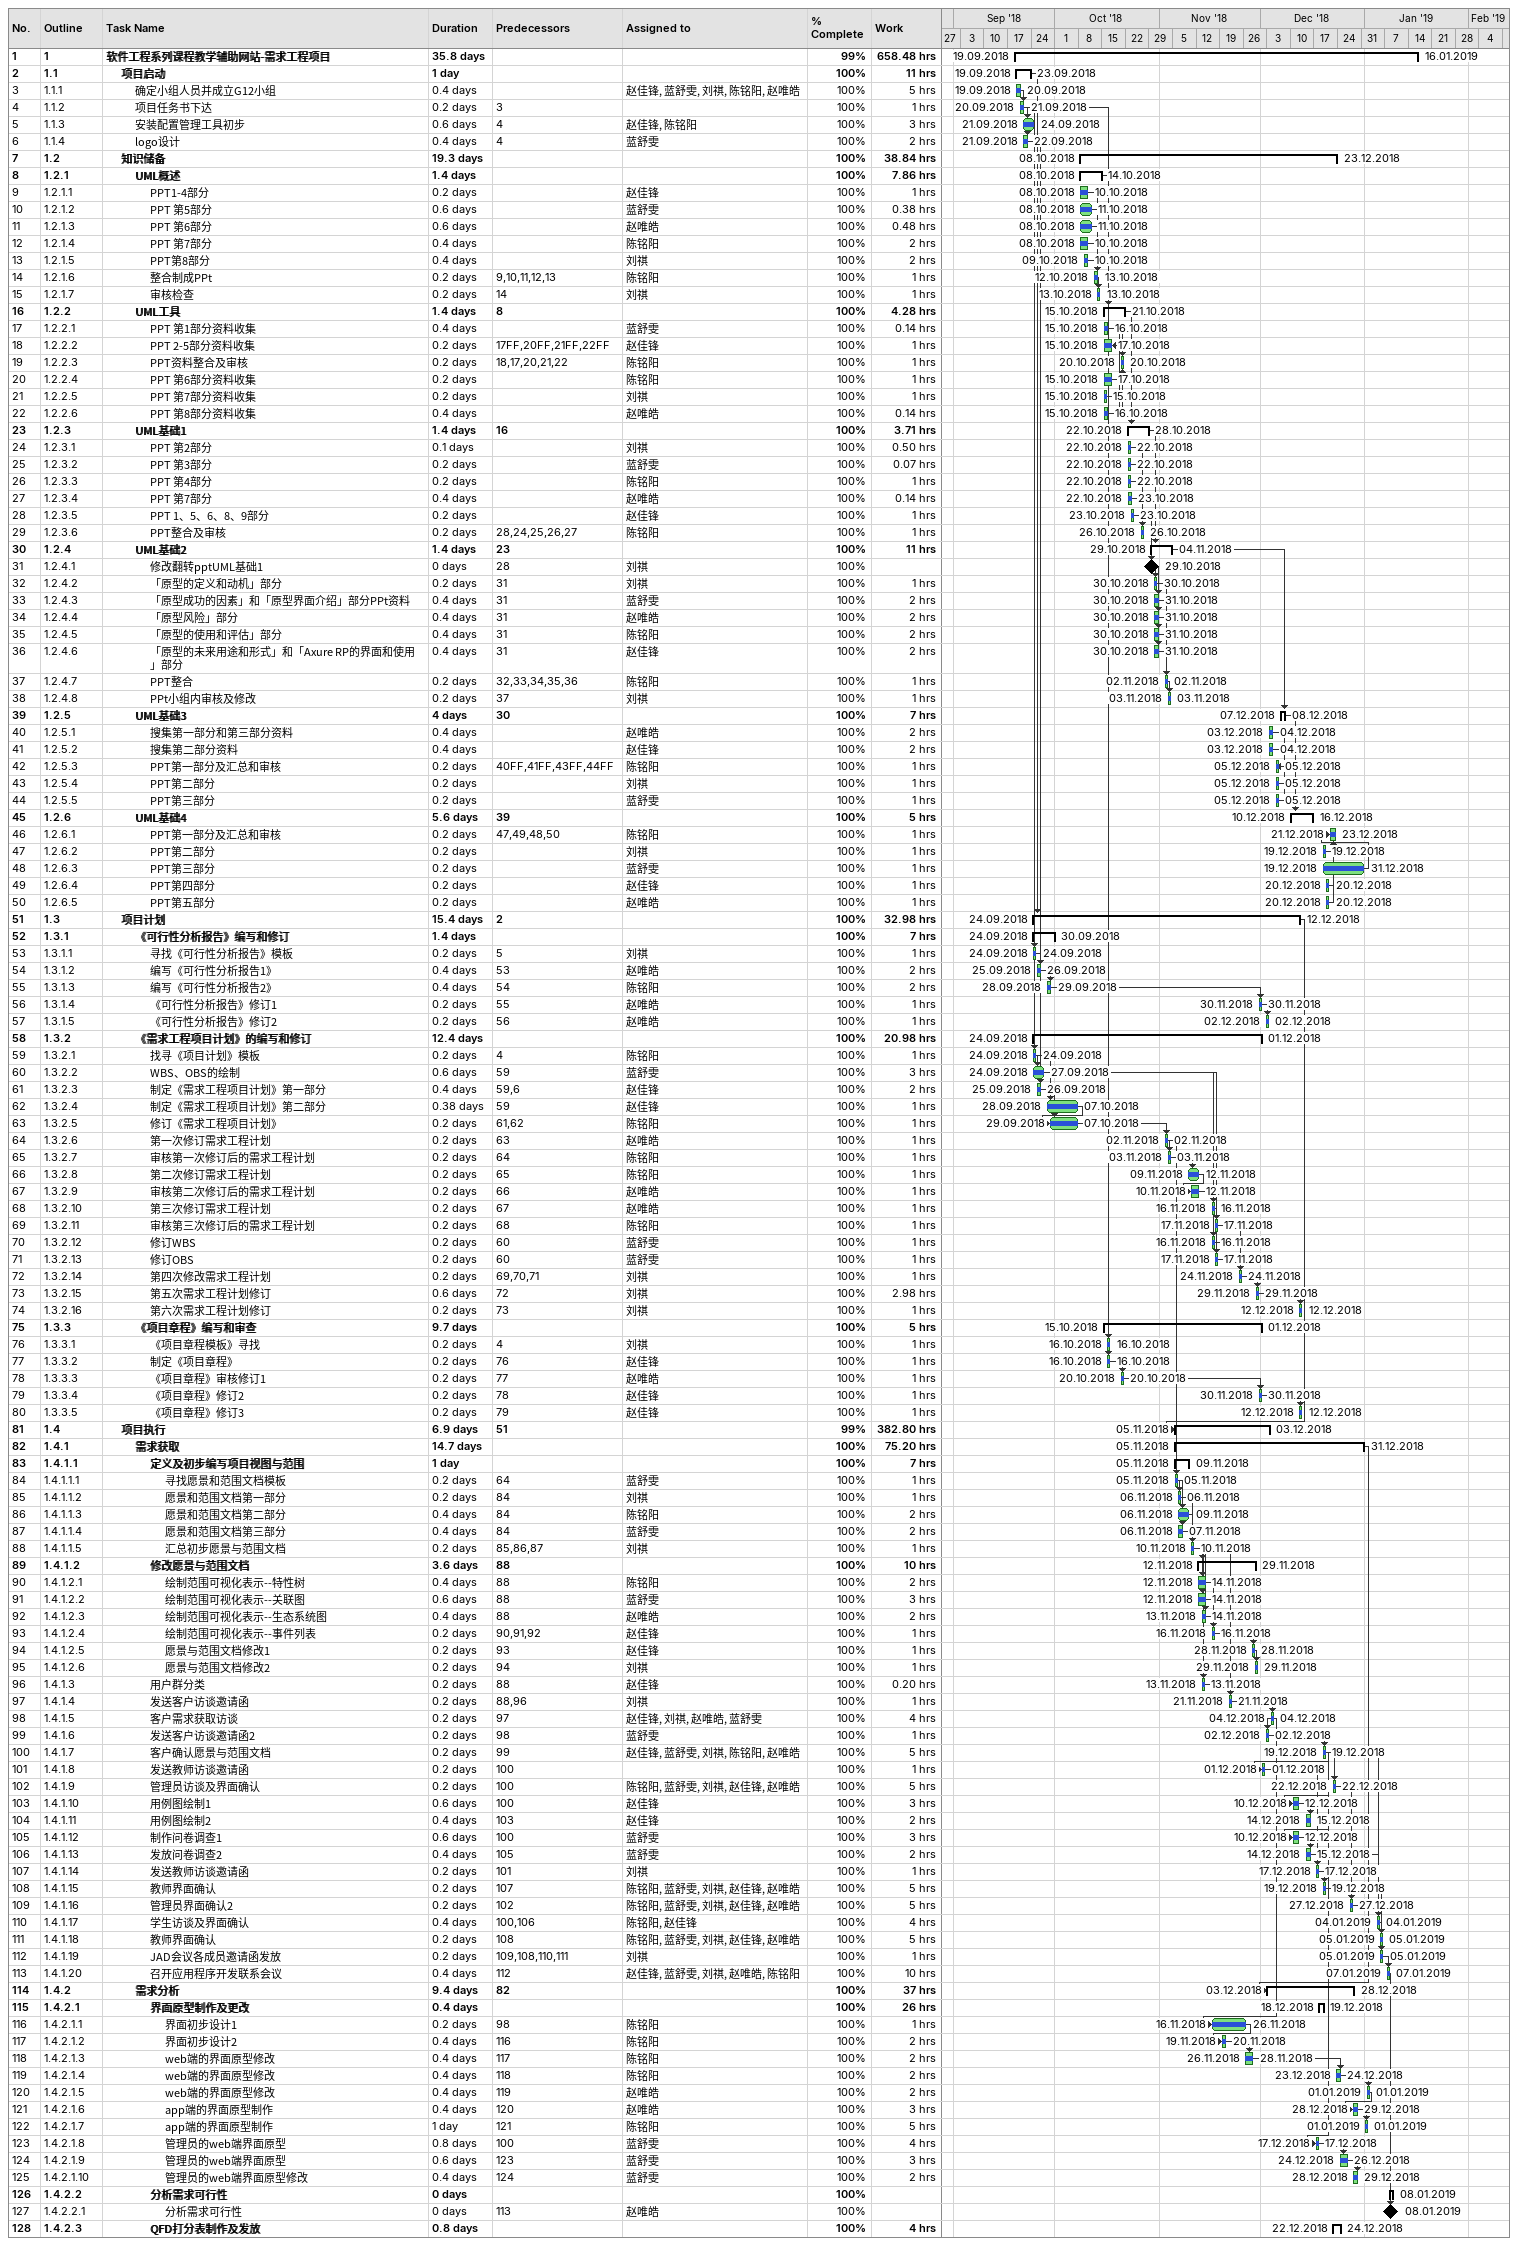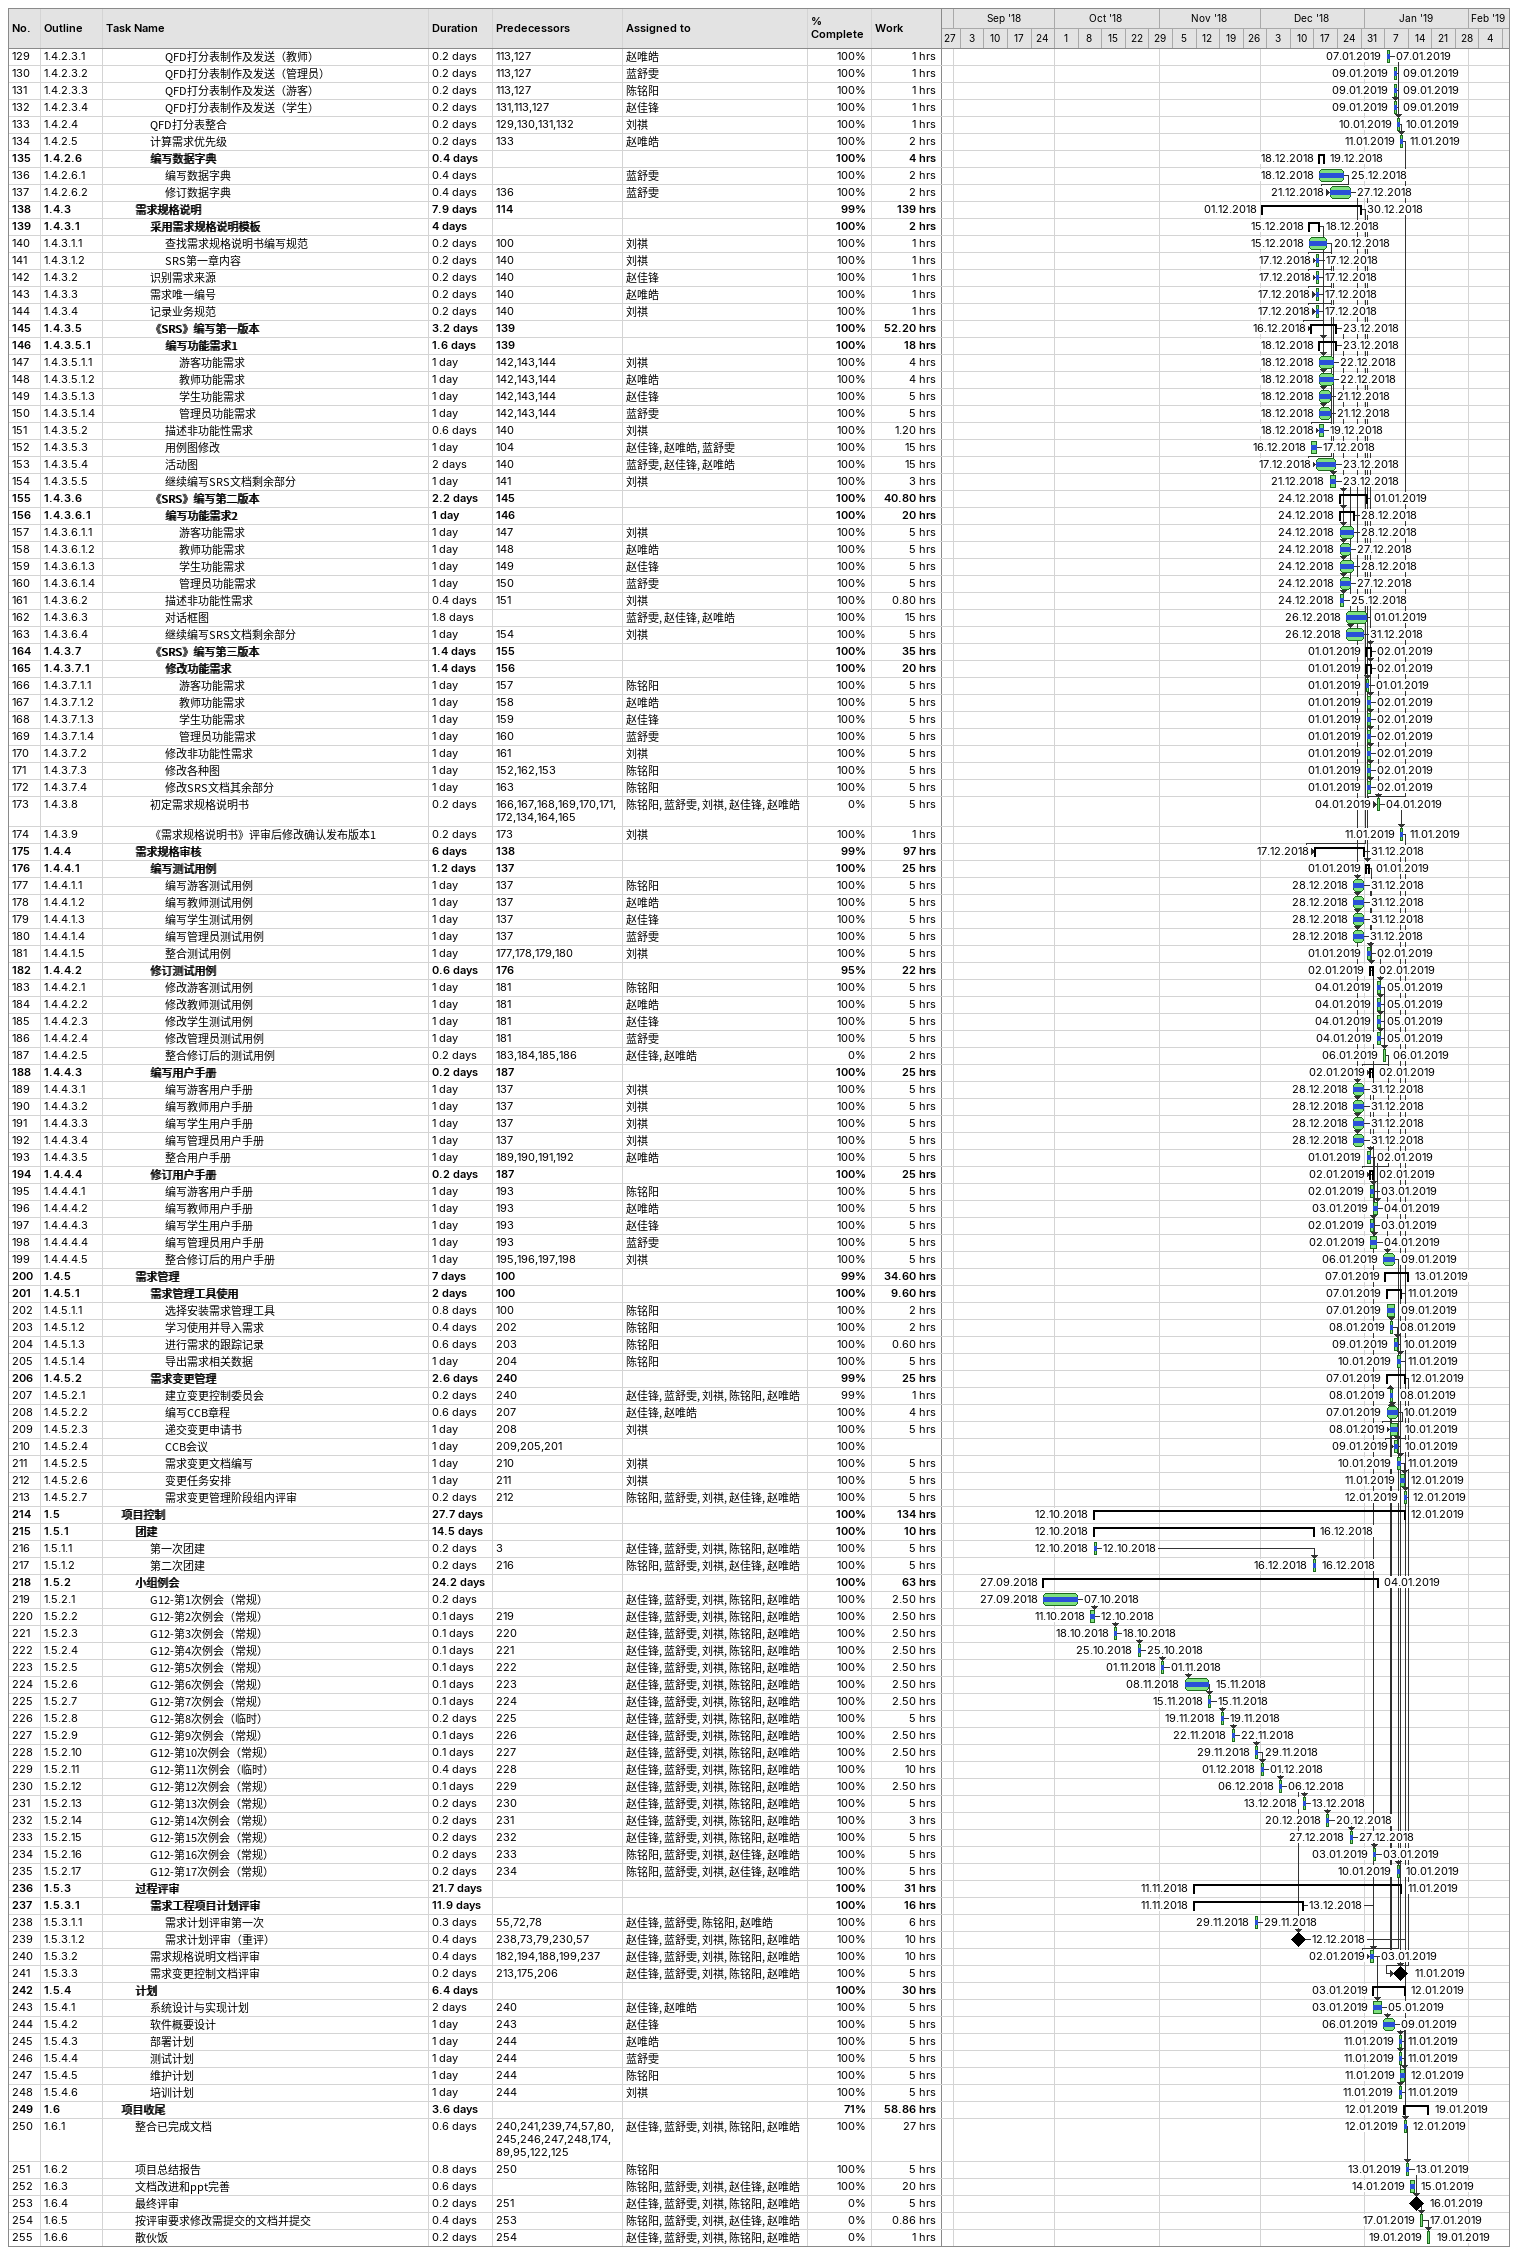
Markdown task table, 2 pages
| ID | WBS | Task | Duration | Start | Finish | Predecessors | Resources | % complete | Work (h) |
|---|---|---|---|---|---|---|---|---|---|
| 1 | 1 | **软件工程系列课程教学辅助网站-需求工程项目** | 35.8d | 2018-09-19 | 2019-01-16 |  |  | 99 | 658.48 |
| 2 | 1.1 | **项目启动** | 1d | 2018-09-19 | 2018-09-23 |  |  | 100 | 11 |
| 3 | 1.1.1 | 确定小组人员并成立G12小组 | 0.4d | 2018-09-19 | 2018-09-20 |  | 赵佳锋, 蓝舒雯, 刘祺, 陈铭阳, 赵唯皓 | 100 | 5 |
| 4 | 1.1.2 | 项目任务书下达 | 0.2d | 2018-09-20 | 2018-09-21 | 3 |  | 100 | 1 |
| 5 | 1.1.3 | 安装配置管理工具初步 | 0.6d | 2018-09-21 | 2018-09-24 | 4 | 赵佳锋, 陈铭阳 | 100 | 3 |
| 6 | 1.1.4 | logo设计 | 0.4d | 2018-09-21 | 2018-09-22 | 4 | 蓝舒雯 | 100 | 2 |
| 7 | 1.2 | **知识储备** | 19.3d | 2018-10-08 | 2018-12-23 |  |  | 100 | 38.84 |
| 8 | 1.2.1 | **UML概述** | 1.4d | 2018-10-08 | 2018-10-14 |  |  | 100 | 7.86 |
| 9 | 1.2.1.1 | PPT1-4部分 | 0.2d | 2018-10-08 | 2018-10-10 |  | 赵佳锋 | 100 | 1 |
| 10 | 1.2.1.2 | PPT 第5部分 | 0.6d | 2018-10-08 | 2018-10-11 |  | 蓝舒雯 | 100 | 0.38 |
| 11 | 1.2.1.3 | PPT 第6部分 | 0.6d | 2018-10-08 | 2018-10-11 |  | 赵唯皓 | 100 | 0.48 |
| 12 | 1.2.1.4 | PPT 第7部分 | 0.4d | 2018-10-08 | 2018-10-10 |  | 陈铭阳 | 100 | 2 |
| 13 | 1.2.1.5 | PPT第8部分 | 0.4d | 2018-10-09 | 2018-10-10 |  | 刘祺 | 100 | 2 |
| 14 | 1.2.1.6 | 整合制成PPt | 0.2d | 2018-10-12 | 2018-10-13 | 9, 10, 11, 12, 13 | 陈铭阳 | 100 | 1 |
| 15 | 1.2.1.7 | 审核检查 | 0.2d | 2018-10-13 | 2018-10-13 | 14 | 刘祺 | 100 | 1 |
| 16 | 1.2.2 | **UML工具** | 1.4d | 2018-10-15 | 2018-10-21 | 8 |  | 100 | 4.28 |
| 17 | 1.2.2.1 | PPT 第1部分资料收集 | 0.4d | 2018-10-15 | 2018-10-16 |  | 蓝舒雯 | 100 | 0.14 |
| 18 | 1.2.2.2 | PPT 2-5部分资料收集 | 0.2d | 2018-10-15 | 2018-10-17 | 17FF, 20FF, 21FF, 22FF | 赵佳锋 | 100 | 1 |
| 19 | 1.2.2.3 | PPT资料整合及审核 | 0.2d | 2018-10-20 | 2018-10-20 | 18, 17, 20, 21, 22 | 陈铭阳 | 100 | 1 |
| 20 | 1.2.2.4 | PPT 第6部分资料收集 | 0.2d | 2018-10-15 | 2018-10-17 |  | 陈铭阳 | 100 | 1 |
| 21 | 1.2.2.5 | PPT 第7部分资料收集 | 0.2d | 2018-10-15 | 2018-10-15 |  | 刘祺 | 100 | 1 |
| 22 | 1.2.2.6 | PPT 第8部分资料收集 | 0.4d | 2018-10-15 | 2018-10-16 |  | 赵唯皓 | 100 | 0.14 |
| 23 | 1.2.3 | **UML基础1** | 1.4d | 2018-10-22 | 2018-10-28 | 16 |  | 100 | 3.71 |
| 24 | 1.2.3.1 | PPT 第2部分 | 0.1d | 2018-10-22 | 2018-10-22 |  | 刘祺 | 100 | 0.50 |
| 25 | 1.2.3.2 | PPT 第3部分 | 0.2d | 2018-10-22 | 2018-10-22 |  | 蓝舒雯 | 100 | 0.07 |
| 26 | 1.2.3.3 | PPT 第4部分 | 0.2d | 2018-10-22 | 2018-10-22 |  | 陈铭阳 | 100 | 1 |
| 27 | 1.2.3.4 | PPT 第7部分 | 0.4d | 2018-10-22 | 2018-10-23 |  | 赵唯皓 | 100 | 0.14 |
| 28 | 1.2.3.5 | PPT 1、5、6、8、9部分 | 0.2d | 2018-10-23 | 2018-10-23 |  | 赵佳锋 | 100 | 1 |
| 29 | 1.2.3.6 | PPT整合及审核 | 0.2d | 2018-10-26 | 2018-10-26 | 28, 24, 25, 26, 27 | 陈铭阳 | 100 | 1 |
| 30 | 1.2.4 | **UML基础2** | 1.4d | 2018-10-29 | 2018-11-04 | 23 |  | 100 | 11 |
| 31 | 1.2.4.1 | 修改翻转pptUML基础1 | 0d | 2018-10-29 | 2018-10-29 | 28 | 刘祺 | 100 |  |
| 32 | 1.2.4.2 | 「原型的定义和动机」部分 | 0.2d | 2018-10-30 | 2018-10-30 | 31 | 刘祺 | 100 | 1 |
| 33 | 1.2.4.3 | 「原型成功的因素」和「原型界面介绍」部分PPt资料 | 0.4d | 2018-10-30 | 2018-10-31 | 31 | 蓝舒雯 | 100 | 2 |
| 34 | 1.2.4.4 | 「原型风险」部分 | 0.4d | 2018-10-30 | 2018-10-31 | 31 | 赵唯皓 | 100 | 2 |
| 35 | 1.2.4.5 | 「原型的使用和评估」部分 | 0.4d | 2018-10-30 | 2018-10-31 | 31 | 陈铭阳 | 100 | 2 |
| 36 | 1.2.4.6 | 「原型的未来用途和形式」和「Axure RP的界面和使用」部分 | 0.4d | 2018-10-30 | 2018-10-31 | 31 | 赵佳锋 | 100 | 2 |
| 37 | 1.2.4.7 | PPT整合 | 0.2d | 2018-11-02 | 2018-11-02 | 32, 33, 34, 35, 36 | 陈铭阳 | 100 | 1 |
| 38 | 1.2.4.8 | PPt小组内审核及修改 | 0.2d | 2018-11-03 | 2018-11-03 | 37 | 刘祺 | 100 | 1 |
| 39 | 1.2.5 | **UML基础3** | 4d | 2018-12-07 | 2018-12-08 | 30 |  | 100 | 7 |
| 40 | 1.2.5.1 | 搜集第一部分和第三部分资料 | 0.4d | 2018-12-03 | 2018-12-04 |  | 赵唯皓 | 100 | 2 |
| 41 | 1.2.5.2 | 搜集第二部分资料 | 0.4d | 2018-12-03 | 2018-12-04 |  | 赵佳锋 | 100 | 2 |
| 42 | 1.2.5.3 | PPT第一部分及汇总和审核 | 0.2d | 2018-12-05 | 2018-12-05 | 40FF, 41FF, 43FF, 44FF | 陈铭阳 | 100 | 1 |
| 43 | 1.2.5.4 | PPT第二部分 | 0.2d | 2018-12-05 | 2018-12-05 |  | 刘祺 | 100 | 1 |
| 44 | 1.2.5.5 | PPT第三部分 | 0.2d | 2018-12-05 | 2018-12-05 |  | 蓝舒雯 | 100 | 1 |
| 45 | 1.2.6 | **UML基础4** | 5.6d | 2018-12-10 | 2018-12-16 | 39 |  | 100 | 5 |
| 46 | 1.2.6.1 | PPT第一部分及汇总和审核 | 0.2d | 2018-12-21 | 2018-12-23 | 47, 49, 48, 50 | 陈铭阳 | 100 | 1 |
| 47 | 1.2.6.2 | PPT第二部分 | 0.2d | 2018-12-19 | 2018-12-19 |  | 刘祺 | 100 | 1 |
| 48 | 1.2.6.3 | PPT第三部分 | 0.2d | 2018-12-19 | 2018-12-31 |  | 蓝舒雯 | 100 | 1 |
| 49 | 1.2.6.4 | PPT第四部分 | 0.2d | 2018-12-20 | 2018-12-20 |  | 赵佳锋 | 100 | 1 |
| 50 | 1.2.6.5 | PPT第五部分 | 0.2d | 2018-12-20 | 2018-12-20 |  | 赵唯皓 | 100 | 1 |
| 51 | 1.3 | **项目计划** | 15.4d | 2018-09-24 | 2018-12-12 | 2 |  | 100 | 32.98 |
| 52 | 1.3.1 | **《可行性分析报告》编写和修订** | 1.4d | 2018-09-24 | 2018-09-30 |  |  | 100 | 7 |
| 53 | 1.3.1.1 | 寻找《可行性分析报告》模板 | 0.2d | 2018-09-24 | 2018-09-24 | 5 | 刘祺 | 100 | 1 |
| 54 | 1.3.1.2 | 编写《可行性分析报告1》 | 0.4d | 2018-09-25 | 2018-09-26 | 53 | 赵唯皓 | 100 | 2 |
| 55 | 1.3.1.3 | 编写《可行性分析报告2》 | 0.4d | 2018-09-28 | 2018-09-29 | 54 | 陈铭阳 | 100 | 2 |
| 56 | 1.3.1.4 | 《可行性分析报告》修订1 | 0.2d | 2018-11-30 | 2018-11-30 | 55 | 赵唯皓 | 100 | 1 |
| 57 | 1.3.1.5 | 《可行性分析报告》修订2 | 0.2d | 2018-12-02 | 2018-12-02 | 56 | 赵唯皓 | 100 | 1 |
| 58 | 1.3.2 | **《需求工程项目计划》的编写和修订** | 12.4d | 2018-09-24 | 2018-12-01 |  |  | 100 | 20.98 |
| 59 | 1.3.2.1 | 找寻《项目计划》模板 | 0.2d | 2018-09-24 | 2018-09-24 | 4 | 陈铭阳 | 100 | 1 |
| 60 | 1.3.2.2 | WBS、OBS的绘制 | 0.6d | 2018-09-24 | 2018-09-27 | 59 | 蓝舒雯 | 100 | 3 |
| 61 | 1.3.2.3 | 制定《需求工程项目计划》第一部分 | 0.4d | 2018-09-25 | 2018-09-26 | 59, 6 | 赵佳锋 | 100 | 2 |
| 62 | 1.3.2.4 | 制定《需求工程项目计划》第二部分 | 0.38d | 2018-09-28 | 2018-10-07 | 59 | 赵佳锋 | 100 | 1 |
| 63 | 1.3.2.5 | 修订《需求工程项目计划》 | 0.2d | 2018-09-29 | 2018-10-07 | 61, 62 | 陈铭阳 | 100 | 1 |
| 64 | 1.3.2.6 | 第一次修订需求工程计划 | 0.2d | 2018-11-02 | 2018-11-02 | 63 | 赵唯皓 | 100 | 1 |
| 65 | 1.3.2.7 | 审核第一次修订后的需求工程计划 | 0.2d | 2018-11-03 | 2018-11-03 | 64 | 陈铭阳 | 100 | 1 |
| 66 | 1.3.2.8 | 第二次修订需求工程计划 | 0.2d | 2018-11-09 | 2018-11-12 | 65 | 陈铭阳 | 100 | 1 |
| 67 | 1.3.2.9 | 审核第二次修订后的需求工程计划 | 0.2d | 2018-11-10 | 2018-11-12 | 66 | 赵唯皓 | 100 | 1 |
| 68 | 1.3.2.10 | 第三次修订需求工程计划 | 0.2d | 2018-11-16 | 2018-11-16 | 67 | 赵唯皓 | 100 | 1 |
| 69 | 1.3.2.11 | 审核第三次修订后的需求工程计划 | 0.2d | 2018-11-17 | 2018-11-17 | 68 | 陈铭阳 | 100 | 1 |
| 70 | 1.3.2.12 | 修订WBS | 0.2d | 2018-11-16 | 2018-11-16 | 60 | 蓝舒雯 | 100 | 1 |
| 71 | 1.3.2.13 | 修订OBS | 0.2d | 2018-11-17 | 2018-11-17 | 60 | 蓝舒雯 | 100 | 1 |
| 72 | 1.3.2.14 | 第四次修改需求工程计划 | 0.2d | 2018-11-24 | 2018-11-24 | 69, 70, 71 | 刘祺 | 100 | 1 |
| 73 | 1.3.2.15 | 第五次需求工程计划修订 | 0.6d | 2018-11-29 | 2018-11-29 | 72 | 刘祺 | 100 | 2.98 |
| 74 | 1.3.2.16 | 第六次需求工程计划修订 | 0.2d | 2018-12-12 | 2018-12-12 | 73 | 刘祺 | 100 | 1 |
| 75 | 1.3.3 | **《项目章程》编写和审查** | 9.7d | 2018-10-15 | 2018-12-01 |  |  | 100 | 5 |
| 76 | 1.3.3.1 | 《项目章程模板》寻找 | 0.2d | 2018-10-16 | 2018-10-16 | 4 | 刘祺 | 100 | 1 |
| 77 | 1.3.3.2 | 制定《项目章程》 | 0.2d | 2018-10-16 | 2018-10-16 | 76 | 赵佳锋 | 100 | 1 |
| 78 | 1.3.3.3 | 《项目章程》审核修订1 | 0.2d | 2018-10-20 | 2018-10-20 | 77 | 赵唯皓 | 100 | 1 |
| 79 | 1.3.3.4 | 《项目章程》修订2 | 0.2d | 2018-11-30 | 2018-11-30 | 78 | 赵佳锋 | 100 | 1 |
| 80 | 1.3.3.5 | 《项目章程》修订3 | 0.2d | 2018-12-12 | 2018-12-12 | 79 | 赵佳锋 | 100 | 1 |
| 81 | 1.4 | **项目执行** | 6.9d | 2018-11-05 | 2018-12-03 | 51 |  | 99 | 382.80 |
| 82 | 1.4.1 | **需求获取** | 14.7d | 2018-11-05 | 2018-12-31 |  |  | 100 | 75.20 |
| 83 | 1.4.1.1 | **定义及初步编写项目视图与范围** | 1d | 2018-11-05 | 2018-11-09 |  |  | 100 | 7 |
| 84 | 1.4.1.1.1 | 寻找愿景和范围文档模板 | 0.2d | 2018-11-05 | 2018-11-05 | 64 | 蓝舒雯 | 100 | 1 |
| 85 | 1.4.1.1.2 | 愿景和范围文档第一部分 | 0.2d | 2018-11-06 | 2018-11-06 | 84 | 刘祺 | 100 | 1 |
| 86 | 1.4.1.1.3 | 愿景和范围文档第二部分 | 0.4d | 2018-11-06 | 2018-11-09 | 84 | 陈铭阳 | 100 | 2 |
| 87 | 1.4.1.1.4 | 愿景和范围文档第三部分 | 0.4d | 2018-11-06 | 2018-11-07 | 84 | 蓝舒雯 | 100 | 2 |
| 88 | 1.4.1.1.5 | 汇总初步愿景与范围文档 | 0.2d | 2018-11-10 | 2018-11-10 | 85, 86, 87 | 刘祺 | 100 | 1 |
| 89 | 1.4.1.2 | **修改愿景与范围文档** | 3.6d | 2018-11-12 | 2018-11-29 | 88 |  | 100 | 10 |
| 90 | 1.4.1.2.1 | 绘制范围可视化表示--特性树 | 0.4d | 2018-11-12 | 2018-11-14 | 88 | 陈铭阳 | 100 | 2 |
| 91 | 1.4.1.2.2 | 绘制范围可视化表示--关联图 | 0.6d | 2018-11-12 | 2018-11-14 | 88 | 蓝舒雯 | 100 | 3 |
| 92 | 1.4.1.2.3 | 绘制范围可视化表示--生态系统图 | 0.4d | 2018-11-13 | 2018-11-14 | 88 | 赵唯皓 | 100 | 2 |
| 93 | 1.4.1.2.4 | 绘制范围可视化表示--事件列表 | 0.2d | 2018-11-16 | 2018-11-16 | 90, 91, 92 | 赵佳锋 | 100 | 1 |
| 94 | 1.4.1.2.5 | 愿景与范围文档修改1 | 0.2d | 2018-11-28 | 2018-11-28 | 93 | 赵佳锋 | 100 | 1 |
| 95 | 1.4.1.2.6 | 愿景与范围文档修改2 | 0.2d | 2018-11-29 | 2018-11-29 | 94 | 刘祺 | 100 | 1 |
| 96 | 1.4.1.3 | 用户群分类 | 0.2d | 2018-11-13 | 2018-11-13 | 88 | 赵佳锋 | 100 | 0.20 |
| 97 | 1.4.1.4 | 发送客户访谈邀请函 | 0.2d | 2018-11-21 | 2018-11-21 | 88, 96 | 刘祺 | 100 | 1 |
| 98 | 1.4.1.5 | 客户需求获取访谈 | 0.2d | 2018-12-04 | 2018-12-04 | 97 | 赵佳锋, 刘祺, 赵唯皓, 蓝舒雯 | 100 | 4 |
| 99 | 1.4.1.6 | 发送客户访谈邀请函2 | 0.2d | 2018-12-02 | 2018-12-02 | 98 | 蓝舒雯 | 100 | 1 |
| 100 | 1.4.1.7 | 客户确认愿景与范围文档 | 0.2d | 2018-12-19 | 2018-12-19 | 99 | 赵佳锋, 蓝舒雯, 刘祺, 陈铭阳, 赵唯皓 | 100 | 5 |
| 101 | 1.4.1.8 | 发送教师访谈邀请函 | 0.2d | 2018-12-01 | 2018-12-01 | 100 |  | 100 | 1 |
| 102 | 1.4.1.9 | 管理员访谈及界面确认 | 0.2d | 2018-12-22 | 2018-12-22 | 100 | 陈铭阳, 蓝舒雯, 刘祺, 赵佳锋, 赵唯皓 | 100 | 5 |
| 103 | 1.4.1.10 | 用例图绘制1 | 0.6d | 2018-12-10 | 2018-12-12 | 100 | 赵佳锋 | 100 | 3 |
| 104 | 1.4.1.11 | 用例图绘制2 | 0.4d | 2018-12-14 | 2018-12-15 | 103 | 赵佳锋 | 100 | 2 |
| 105 | 1.4.1.12 | 制作问卷调查1 | 0.6d | 2018-12-10 | 2018-12-12 | 100 | 蓝舒雯 | 100 | 3 |
| 106 | 1.4.1.13 | 发放问卷调查2 | 0.4d | 2018-12-14 | 2018-12-15 | 105 | 蓝舒雯 | 100 | 2 |
| 107 | 1.4.1.14 | 发送教师访谈邀请函 | 0.2d | 2018-12-17 | 2018-12-17 | 101 | 刘祺 | 100 | 1 |
| 108 | 1.4.1.15 | 教师界面确认 | 0.2d | 2018-12-19 | 2018-12-19 | 107 | 陈铭阳, 蓝舒雯, 刘祺, 赵佳锋, 赵唯皓 | 100 | 5 |
| 109 | 1.4.1.16 | 管理员界面确认2 | 0.2d | 2018-12-27 | 2018-12-27 | 102 | 陈铭阳, 蓝舒雯, 刘祺, 赵佳锋, 赵唯皓 | 100 | 5 |
| 110 | 1.4.1.17 | 学生访谈及界面确认 | 0.4d | 2019-01-04 | 2019-01-04 | 100, 106 | 陈铭阳, 赵佳锋 | 100 | 4 |
| 111 | 1.4.1.18 | 教师界面确认 | 0.2d | 2019-01-05 | 2019-01-05 | 108 | 陈铭阳, 蓝舒雯, 刘祺, 赵佳锋, 赵唯皓 | 100 | 5 |
| 112 | 1.4.1.19 | JAD会议各成员邀请函发放 | 0.2d | 2019-01-05 | 2019-01-05 | 109, 108, 110, 111 | 刘祺 | 100 | 1 |
| 113 | 1.4.1.20 | 召开应用程序开发联系会议 | 0.4d | 2019-01-07 | 2019-01-07 | 112 | 赵佳锋, 蓝舒雯, 刘祺, 赵唯皓, 陈铭阳 | 100 | 10 |
| 114 | 1.4.2 | **需求分析** | 9.4d | 2018-12-03 | 2018-12-28 | 82 |  | 100 | 37 |
| 115 | 1.4.2.1 | **界面原型制作及更改** | 0.4d | 2018-12-18 | 2018-12-19 |  |  | 100 | 26 |
| 116 | 1.4.2.1.1 | 界面初步设计1 | 0.2d | 2018-11-16 | 2018-11-26 | 98 | 陈铭阳 | 100 | 1 |
| 117 | 1.4.2.1.2 | 界面初步设计2 | 0.4d | 2018-11-19 | 2018-11-20 | 116 | 陈铭阳 | 100 | 2 |
| 118 | 1.4.2.1.3 | web端的界面原型修改 | 0.4d | 2018-11-26 | 2018-11-28 | 117 | 陈铭阳 | 100 | 2 |
| 119 | 1.4.2.1.4 | web端的界面原型修改 | 0.4d | 2018-12-23 | 2018-12-24 | 118 | 陈铭阳 | 100 | 2 |
| 120 | 1.4.2.1.5 | web端的界面原型修改 | 0.4d | 2019-01-01 | 2019-01-01 | 119 | 赵唯皓 | 100 | 2 |
| 121 | 1.4.2.1.6 | app端的界面原型制作 | 0.4d | 2018-12-28 | 2018-12-29 | 120 | 赵唯皓 | 100 | 3 |
| 122 | 1.4.2.1.7 | app端的界面原型制作 | 1d | 2019-01-01 | 2019-01-01 | 121 | 陈铭阳 | 100 | 5 |
| 123 | 1.4.2.1.8 | 管理员的web端界面原型 | 0.8d | 2018-12-17 | 2018-12-17 | 100 | 蓝舒雯 | 100 | 4 |
| 124 | 1.4.2.1.9 | 管理员的web端界面原型 | 0.6d | 2018-12-24 | 2018-12-26 | 123 | 蓝舒雯 | 100 | 3 |
| 125 | 1.4.2.1.10 | 管理员的web端界面原型修改 | 0.4d | 2018-12-28 | 2018-12-29 | 124 | 蓝舒雯 | 100 | 2 |
| 126 | 1.4.2.2 | **分析需求可行性** | 0d | 2019-01-08 | 2019-01-08 |  |  | 100 |  |
| 127 | 1.4.2.2.1 | 分析需求可行性 | 0d | 2019-01-08 | 2019-01-08 | 113 | 赵唯皓 | 100 |  |
| 128 | 1.4.2.3 | **QFD打分表制作及发放** | 0.8d | 2018-12-22 | 2018-12-24 |  |  | 100 | 4 |
| 129 | 1.4.2.3.1 | QFD打分表制作及发送（教师） | 0.2d | 2019-01-07 | 2019-01-07 | 113, 127 | 赵唯皓 | 100 | 1 |
| 130 | 1.4.2.3.2 | QFD打分表制作及发送（管理员） | 0.2d | 2019-01-09 | 2019-01-09 | 113, 127 | 蓝舒雯 | 100 | 1 |
| 131 | 1.4.2.3.3 | QFD打分表制作及发送（游客） | 0.2d | 2019-01-09 | 2019-01-09 | 113, 127 | 陈铭阳 | 100 | 1 |
| 132 | 1.4.2.3.4 | QFD打分表制作及发送（学生） | 0.2d | 2019-01-09 | 2019-01-09 | 131, 113, 127 | 赵佳锋 | 100 | 1 |
| 133 | 1.4.2.4 | QFD打分表整合 | 0.2d | 2019-01-10 | 2019-01-10 | 129, 130, 131, 132 | 刘祺 | 100 | 1 |
| 134 | 1.4.2.5 | 计算需求优先级 | 0.2d | 2019-01-11 | 2019-01-11 | 133 | 赵唯皓 | 100 | 2 |
| 135 | 1.4.2.6 | **编写数据字典** | 0.4d | 2018-12-18 | 2018-12-19 |  |  | 100 | 4 |
| 136 | 1.4.2.6.1 | 编写数据字典 | 0.4d | 2018-12-18 | 2018-12-25 |  | 蓝舒雯 | 100 | 2 |
| 137 | 1.4.2.6.2 | 修订数据字典 | 0.4d | 2018-12-21 | 2018-12-27 | 136 | 蓝舒雯 | 100 | 2 |
| 138 | 1.4.3 | **需求规格说明** | 7.9d | 2018-12-01 | 2018-12-30 | 114 |  | 99 | 139 |
| 139 | 1.4.3.1 | **采用需求规格说明模板** | 4d | 2018-12-15 | 2018-12-18 |  |  | 100 | 2 |
| 140 | 1.4.3.1.1 | 查找需求规格说明书编写规范 | 0.2d | 2018-12-15 | 2018-12-20 | 100 | 刘祺 | 100 | 1 |
| 141 | 1.4.3.1.2 | SRS第一章内容 | 0.2d | 2018-12-17 | 2018-12-17 | 140 | 刘祺 | 100 | 1 |
| 142 | 1.4.3.2 | 识别需求来源 | 0.2d | 2018-12-17 | 2018-12-17 | 140 | 赵佳锋 | 100 | 1 |
| 143 | 1.4.3.3 | 需求唯一编号 | 0.2d | 2018-12-17 | 2018-12-17 | 140 | 赵唯皓 | 100 | 1 |
| 144 | 1.4.3.4 | 记录业务规范 | 0.2d | 2018-12-17 | 2018-12-17 | 140 | 刘祺 | 100 | 1 |
| 145 | 1.4.3.5 | **《SRS》编写第一版本** | 3.2d | 2018-12-16 | 2018-12-23 | 139 |  | 100 | 52.20 |
| 146 | 1.4.3.5.1 | **编写功能需求1** | 1.6d | 2018-12-18 | 2018-12-23 | 139 |  | 100 | 18 |
| 147 | 1.4.3.5.1.1 | 游客功能需求 | 1d | 2018-12-18 | 2018-12-22 | 142, 143, 144 | 刘祺 | 100 | 4 |
| 148 | 1.4.3.5.1.2 | 教师功能需求 | 1d | 2018-12-18 | 2018-12-22 | 142, 143, 144 | 赵唯皓 | 100 | 4 |
| 149 | 1.4.3.5.1.3 | 学生功能需求 | 1d | 2018-12-18 | 2018-12-21 | 142, 143, 144 | 赵佳锋 | 100 | 5 |
| 150 | 1.4.3.5.1.4 | 管理员功能需求 | 1d | 2018-12-18 | 2018-12-21 | 142, 143, 144 | 蓝舒雯 | 100 | 5 |
| 151 | 1.4.3.5.2 | 描述非功能性需求 | 0.6d | 2018-12-18 | 2018-12-19 | 140 | 刘祺 | 100 | 1.20 |
| 152 | 1.4.3.5.3 | 用例图修改 | 1d | 2018-12-16 | 2018-12-17 | 104 | 赵佳锋, 赵唯皓, 蓝舒雯 | 100 | 15 |
| 153 | 1.4.3.5.4 | 活动图 | 2d | 2018-12-17 | 2018-12-23 | 140 | 蓝舒雯, 赵佳锋, 赵唯皓 | 100 | 15 |
| 154 | 1.4.3.5.5 | 继续编写SRS文档剩余部分 | 1d | 2018-12-21 | 2018-12-23 | 141 | 刘祺 | 100 | 3 |
| 155 | 1.4.3.6 | **《SRS》编写第二版本** | 2.2d | 2018-12-24 | 2019-01-01 | 145 |  | 100 | 40.80 |
| 156 | 1.4.3.6.1 | **编写功能需求2** | 1d | 2018-12-24 | 2018-12-28 | 146 |  | 100 | 20 |
| 157 | 1.4.3.6.1.1 | 游客功能需求 | 1d | 2018-12-24 | 2018-12-28 | 147 | 刘祺 | 100 | 5 |
| 158 | 1.4.3.6.1.2 | 教师功能需求 | 1d | 2018-12-24 | 2018-12-27 | 148 | 赵唯皓 | 100 | 5 |
| 159 | 1.4.3.6.1.3 | 学生功能需求 | 1d | 2018-12-24 | 2018-12-28 | 149 | 赵佳锋 | 100 | 5 |
| 160 | 1.4.3.6.1.4 | 管理员功能需求 | 1d | 2018-12-24 | 2018-12-27 | 150 | 蓝舒雯 | 100 | 5 |
| 161 | 1.4.3.6.2 | 描述非功能性需求 | 0.4d | 2018-12-24 | 2018-12-25 | 151 | 刘祺 | 100 | 0.80 |
| 162 | 1.4.3.6.3 | 对话框图 | 1.8d | 2018-12-26 | 2019-01-01 |  | 蓝舒雯, 赵佳锋, 赵唯皓 | 100 | 15 |
| 163 | 1.4.3.6.4 | 继续编写SRS文档剩余部分 | 1d | 2018-12-26 | 2018-12-31 | 154 | 刘祺 | 100 | 5 |
| 164 | 1.4.3.7 | **《SRS》编写第三版本** | 1.4d | 2019-01-01 | 2019-01-02 | 155 |  | 100 | 35 |
| 165 | 1.4.3.7.1 | **修改功能需求** | 1.4d | 2019-01-01 | 2019-01-02 | 156 |  | 100 | 20 |
| 166 | 1.4.3.7.1.1 | 游客功能需求 | 1d | 2019-01-01 | 2019-01-01 | 157 | 陈铭阳 | 100 | 5 |
| 167 | 1.4.3.7.1.2 | 教师功能需求 | 1d | 2019-01-01 | 2019-01-02 | 158 | 赵唯皓 | 100 | 5 |
| 168 | 1.4.3.7.1.3 | 学生功能需求 | 1d | 2019-01-01 | 2019-01-02 | 159 | 赵佳锋 | 100 | 5 |
| 169 | 1.4.3.7.1.4 | 管理员功能需求 | 1d | 2019-01-01 | 2019-01-02 | 160 | 蓝舒雯 | 100 | 5 |
| 170 | 1.4.3.7.2 | 修改非功能性需求 | 1d | 2019-01-01 | 2019-01-02 | 161 | 刘祺 | 100 | 5 |
| 171 | 1.4.3.7.3 | 修改各种图 | 1d | 2019-01-01 | 2019-01-02 | 152, 162, 153 | 陈铭阳 | 100 | 5 |
| 172 | 1.4.3.7.4 | 修改SRS文档其余部分 | 1d | 2019-01-01 | 2019-01-02 | 163 | 陈铭阳 | 100 | 5 |
| 173 | 1.4.3.8 | 初定需求规格说明书 | 0.2d | 2019-01-04 | 2019-01-04 | 166, 167, 168, 169, 170, 171, 172, 134, 164, 165 | 陈铭阳, 蓝舒雯, 刘祺, 赵佳锋, 赵唯皓 | 0 | 5 |
| 174 | 1.4.3.9 | 《需求规格说明书》评审后修改确认发布版本1 | 0.2d | 2019-01-11 | 2019-01-11 | 173 | 刘祺 | 100 | 1 |
| 175 | 1.4.4 | **需求规格审核** | 6d | 2018-12-17 | 2018-12-31 | 138 |  | 99 | 97 |
| 176 | 1.4.4.1 | **编写测试用例** | 1.2d | 2019-01-01 | 2019-01-01 | 137 |  | 100 | 25 |
| 177 | 1.4.4.1.1 | 编写游客测试用例 | 1d | 2018-12-28 | 2018-12-31 | 137 | 陈铭阳 | 100 | 5 |
| 178 | 1.4.4.1.2 | 编写教师测试用例 | 1d | 2018-12-28 | 2018-12-31 | 137 | 赵唯皓 | 100 | 5 |
| 179 | 1.4.4.1.3 | 编写学生测试用例 | 1d | 2018-12-28 | 2018-12-31 | 137 | 赵佳锋 | 100 | 5 |
| 180 | 1.4.4.1.4 | 编写管理员测试用例 | 1d | 2018-12-28 | 2018-12-31 | 137 | 蓝舒雯 | 100 | 5 |
| 181 | 1.4.4.1.5 | 整合测试用例 | 1d | 2019-01-01 | 2019-01-02 | 177, 178, 179, 180 | 刘祺 | 100 | 5 |
| 182 | 1.4.4.2 | **修订测试用例** | 0.6d | 2019-01-02 | 2019-01-02 | 176 |  | 95 | 22 |
| 183 | 1.4.4.2.1 | 修改游客测试用例 | 1d | 2019-01-04 | 2019-01-05 | 181 | 陈铭阳 | 100 | 5 |
| 184 | 1.4.4.2.2 | 修改教师测试用例 | 1d | 2019-01-04 | 2019-01-05 | 181 | 赵唯皓 | 100 | 5 |
| 185 | 1.4.4.2.3 | 修改学生测试用例 | 1d | 2019-01-04 | 2019-01-05 | 181 | 赵佳锋 | 100 | 5 |
| 186 | 1.4.4.2.4 | 修改管理员测试用例 | 1d | 2019-01-04 | 2019-01-05 | 181 | 蓝舒雯 | 100 | 5 |
| 187 | 1.4.4.2.5 | 整合修订后的测试用例 | 0.2d | 2019-01-06 | 2019-01-06 | 183, 184, 185, 186 | 赵佳锋, 赵唯皓 | 0 | 2 |
| 188 | 1.4.4.3 | **编写用户手册** | 0.2d | 2019-01-02 | 2019-01-02 | 187 |  | 100 | 25 |
| 189 | 1.4.4.3.1 | 编写游客用户手册 | 1d | 2018-12-28 | 2018-12-31 | 137 | 刘祺 | 100 | 5 |
| 190 | 1.4.4.3.2 | 编写教师用户手册 | 1d | 2018-12-28 | 2018-12-31 | 137 | 刘祺 | 100 | 5 |
| 191 | 1.4.4.3.3 | 编写学生用户手册 | 1d | 2018-12-28 | 2018-12-31 | 137 | 刘祺 | 100 | 5 |
| 192 | 1.4.4.3.4 | 编写管理员用户手册 | 1d | 2018-12-28 | 2018-12-31 | 137 | 刘祺 | 100 | 5 |
| 193 | 1.4.4.3.5 | 整合用户手册 | 1d | 2019-01-01 | 2019-01-02 | 189, 190, 191, 192 | 赵唯皓 | 100 | 5 |
| 194 | 1.4.4.4 | **修订用户手册** | 0.2d | 2019-01-02 | 2019-01-02 | 187 |  | 100 | 25 |
| 195 | 1.4.4.4.1 | 编写游客用户手册 | 1d | 2019-01-02 | 2019-01-03 | 193 | 陈铭阳 | 100 | 5 |
| 196 | 1.4.4.4.2 | 编写教师用户手册 | 1d | 2019-01-03 | 2019-01-04 | 193 | 赵唯皓 | 100 | 5 |
| 197 | 1.4.4.4.3 | 编写学生用户手册 | 1d | 2019-01-02 | 2019-01-03 | 193 | 赵佳锋 | 100 | 5 |
| 198 | 1.4.4.4.4 | 编写管理员用户手册 | 1d | 2019-01-02 | 2019-01-04 | 193 | 蓝舒雯 | 100 | 5 |
| 199 | 1.4.4.4.5 | 整合修订后的用户手册 | 1d | 2019-01-06 | 2019-01-09 | 195, 196, 197, 198 | 刘祺 | 100 | 5 |
| 200 | 1.4.5 | **需求管理** | 7d | 2019-01-07 | 2019-01-13 | 100 |  | 99 | 34.60 |
| 201 | 1.4.5.1 | **需求管理工具使用** | 2d | 2019-01-07 | 2019-01-11 | 100 |  | 100 | 9.60 |
| 202 | 1.4.5.1.1 | 选择安装需求管理工具 | 0.8d | 2019-01-07 | 2019-01-09 | 100 | 陈铭阳 | 100 | 2 |
| 203 | 1.4.5.1.2 | 学习使用并导入需求 | 0.4d | 2019-01-08 | 2019-01-08 | 202 | 陈铭阳 | 100 | 2 |
| 204 | 1.4.5.1.3 | 进行需求的跟踪记录 | 0.6d | 2019-01-09 | 2019-01-10 | 203 | 陈铭阳 | 100 | 0.60 |
| 205 | 1.4.5.1.4 | 导出需求相关数据 | 1d | 2019-01-10 | 2019-01-11 | 204 | 陈铭阳 | 100 | 5 |
| 206 | 1.4.5.2 | **需求变更管理** | 2.6d | 2019-01-07 | 2019-01-12 | 240 |  | 99 | 25 |
| 207 | 1.4.5.2.1 | 建立变更控制委员会 | 0.2d | 2019-01-08 | 2019-01-08 | 240 | 赵佳锋, 蓝舒雯, 刘祺, 陈铭阳, 赵唯皓 | 99 | 1 |
| 208 | 1.4.5.2.2 | 编写CCB章程 | 0.6d | 2019-01-07 | 2019-01-10 | 207 | 赵佳锋, 赵唯皓 | 100 | 4 |
| 209 | 1.4.5.2.3 | 递交变更申请书 | 1d | 2019-01-08 | 2019-01-10 | 208 | 刘祺 | 100 | 5 |
| 210 | 1.4.5.2.4 | CCB会议 | 1d | 2019-01-09 | 2019-01-10 | 209, 205, 201 |  | 100 |  |
| 211 | 1.4.5.2.5 | 需求变更文档编写 | 1d | 2019-01-10 | 2019-01-11 | 210 | 刘祺 | 100 | 5 |
| 212 | 1.4.5.2.6 | 变更任务安排 | 1d | 2019-01-11 | 2019-01-12 | 211 | 刘祺 | 100 | 5 |
| 213 | 1.4.5.2.7 | 需求变更管理阶段组内评审 | 0.2d | 2019-01-12 | 2019-01-12 | 212 | 陈铭阳, 蓝舒雯, 刘祺, 赵佳锋, 赵唯皓 | 100 | 5 |
| 214 | 1.5 | **项目控制** | 27.7d | 2018-10-12 | 2019-01-12 |  |  | 100 | 134 |
| 215 | 1.5.1 | **团建** | 14.5d | 2018-10-12 | 2018-12-16 |  |  | 100 | 10 |
| 216 | 1.5.1.1 | 第一次团建 | 0.2d | 2018-10-12 | 2018-10-12 | 3 | 赵佳锋, 蓝舒雯, 刘祺, 陈铭阳, 赵唯皓 | 100 | 5 |
| 217 | 1.5.1.2 | 第二次团建 | 0.2d | 2018-12-16 | 2018-12-16 | 216 | 陈铭阳, 蓝舒雯, 刘祺, 赵佳锋, 赵唯皓 | 100 | 5 |
| 218 | 1.5.2 | **小组例会** | 24.2d | 2018-09-27 | 2019-01-04 |  |  | 100 | 63 |
| 219 | 1.5.2.1 | G12-第1次例会（常规） | 0.2d | 2018-09-27 | 2018-10-07 |  | 赵佳锋, 蓝舒雯, 刘祺, 陈铭阳, 赵唯皓 | 100 | 2.50 |
| 220 | 1.5.2.2 | G12-第2次例会（常规） | 0.1d | 2018-10-11 | 2018-10-12 | 219 | 赵佳锋, 蓝舒雯, 刘祺, 陈铭阳, 赵唯皓 | 100 | 2.50 |
| 221 | 1.5.2.3 | G12-第3次例会（常规） | 0.1d | 2018-10-18 | 2018-10-18 | 220 | 赵佳锋, 蓝舒雯, 刘祺, 陈铭阳, 赵唯皓 | 100 | 2.50 |
| 222 | 1.5.2.4 | G12-第4次例会（常规） | 0.1d | 2018-10-25 | 2018-10-25 | 221 | 赵佳锋, 蓝舒雯, 刘祺, 陈铭阳, 赵唯皓 | 100 | 2.50 |
| 223 | 1.5.2.5 | G12-第5次例会（常规） | 0.1d | 2018-11-01 | 2018-11-01 | 222 | 赵佳锋, 蓝舒雯, 刘祺, 陈铭阳, 赵唯皓 | 100 | 2.50 |
| 224 | 1.5.2.6 | G12-第6次例会（常规） | 0.1d | 2018-11-08 | 2018-11-15 | 223 | 赵佳锋, 蓝舒雯, 刘祺, 陈铭阳, 赵唯皓 | 100 | 2.50 |
| 225 | 1.5.2.7 | G12-第7次例会（常规） | 0.1d | 2018-11-15 | 2018-11-15 | 224 | 赵佳锋, 蓝舒雯, 刘祺, 陈铭阳, 赵唯皓 | 100 | 2.50 |
| 226 | 1.5.2.8 | G12-第8次例会（临时） | 0.2d | 2018-11-19 | 2018-11-19 | 225 | 赵佳锋, 蓝舒雯, 刘祺, 陈铭阳, 赵唯皓 | 100 | 5 |
| 227 | 1.5.2.9 | G12-第9次例会（常规） | 0.1d | 2018-11-22 | 2018-11-22 | 226 | 赵佳锋, 蓝舒雯, 刘祺, 陈铭阳, 赵唯皓 | 100 | 2.50 |
| 228 | 1.5.2.10 | G12-第10次例会（常规） | 0.1d | 2018-11-29 | 2018-11-29 | 227 | 赵佳锋, 蓝舒雯, 刘祺, 陈铭阳, 赵唯皓 | 100 | 2.50 |
| 229 | 1.5.2.11 | G12-第11次例会（临时） | 0.4d | 2018-12-01 | 2018-12-01 | 228 | 赵佳锋, 蓝舒雯, 刘祺, 陈铭阳, 赵唯皓 | 100 | 10 |
| 230 | 1.5.2.12 | G12-第12次例会（常规） | 0.1d | 2018-12-06 | 2018-12-06 | 229 | 赵佳锋, 蓝舒雯, 刘祺, 陈铭阳, 赵唯皓 | 100 | 2.50 |
| 231 | 1.5.2.13 | G12-第13次例会（常规） | 0.2d | 2018-12-13 | 2018-12-13 | 230 | 赵佳锋, 蓝舒雯, 刘祺, 陈铭阳, 赵唯皓 | 100 | 5 |
| 232 | 1.5.2.14 | G12-第14次例会（常规） | 0.2d | 2018-12-20 | 2018-12-20 | 231 | 赵佳锋, 蓝舒雯, 刘祺, 陈铭阳, 赵唯皓 | 100 | 3 |
| 233 | 1.5.2.15 | G12-第15次例会（常规） | 0.2d | 2018-12-27 | 2018-12-27 | 232 | 赵佳锋, 蓝舒雯, 刘祺, 陈铭阳, 赵唯皓 | 100 | 5 |
| 234 | 1.5.2.16 | G12-第16次例会（常规） | 0.2d | 2019-01-03 | 2019-01-03 | 233 | 陈铭阳, 蓝舒雯, 刘祺, 赵佳锋, 赵唯皓 | 100 | 5 |
| 235 | 1.5.2.17 | G12-第17次例会（常规） | 0.2d | 2019-01-10 | 2019-01-10 | 234 | 陈铭阳, 蓝舒雯, 刘祺, 赵佳锋, 赵唯皓 | 100 | 5 |
| 236 | 1.5.3 | **过程评审** | 21.7d | 2018-11-11 | 2019-01-11 |  |  | 100 | 31 |
| 237 | 1.5.3.1 | **需求工程项目计划评审** | 11.9d | 2018-11-11 | 2018-12-13 |  |  | 100 | 16 |
| 238 | 1.5.3.1.1 | 需求计划评审第一次 | 0.3d | 2018-11-29 | 2018-11-29 | 55, 72, 78 | 赵佳锋, 蓝舒雯, 陈铭阳, 赵唯皓 | 100 | 6 |
| 239 | 1.5.3.1.2 | 需求计划评审（重评） | 0.4d | 2018-12-12 | 2018-12-12 | 238, 73, 79, 230, 57 | 赵佳锋, 蓝舒雯, 刘祺, 陈铭阳, 赵唯皓 | 100 | 10 |
| 240 | 1.5.3.2 | 需求规格说明文档评审 | 0.4d | 2019-01-02 | 2019-01-03 | 182, 194, 188, 199, 237 | 赵佳锋, 蓝舒雯, 刘祺, 陈铭阳, 赵唯皓 | 100 | 10 |
| 241 | 1.5.3.3 | 需求变更控制文档评审 | 0.2d | 2019-01-11 | 2019-01-11 | 213, 175, 206 | 赵佳锋, 蓝舒雯, 刘祺, 陈铭阳, 赵唯皓 | 100 | 5 |
| 242 | 1.5.4 | **计划** | 6.4d | 2019-01-03 | 2019-01-12 |  |  | 100 | 30 |
| 243 | 1.5.4.1 | 系统设计与实现计划 | 2d | 2019-01-03 | 2019-01-05 | 240 | 赵佳锋, 赵唯皓 | 100 | 5 |
| 244 | 1.5.4.2 | 软件概要设计 | 1d | 2019-01-06 | 2019-01-09 | 243 | 赵佳锋 | 100 | 5 |
| 245 | 1.5.4.3 | 部署计划 | 1d | 2019-01-11 | 2019-01-11 | 244 | 赵唯皓 | 100 | 5 |
| 246 | 1.5.4.4 | 测试计划 | 1d | 2019-01-11 | 2019-01-11 | 244 | 蓝舒雯 | 100 | 5 |
| 247 | 1.5.4.5 | 维护计划 | 1d | 2019-01-11 | 2019-01-12 | 244 | 陈铭阳 | 100 | 5 |
| 248 | 1.5.4.6 | 培训计划 | 1d | 2019-01-11 | 2019-01-11 | 244 | 刘祺 | 100 | 5 |
| 249 | 1.6 | **项目收尾** | 3.6d | 2019-01-12 | 2019-01-19 |  |  | 71 | 58.86 |
| 250 | 1.6.1 | 整合已完成文档 | 0.6d | 2019-01-12 | 2019-01-12 | 240, 241, 239, 74, 57, 80, 245, 246, 247, 248, 174, 89, 95, 122, 125 | 赵佳锋, 蓝舒雯, 刘祺, 陈铭阳, 赵唯皓 | 100 | 27 |
| 251 | 1.6.2 | 项目总结报告 | 0.8d | 2019-01-13 | 2019-01-13 | 250 | 陈铭阳 | 100 | 5 |
| 252 | 1.6.3 | 文档改进和ppt完善 | 0.6d | 2019-01-14 | 2019-01-15 |  | 陈铭阳, 蓝舒雯, 刘祺, 赵佳锋, 赵唯皓 | 100 | 20 |
| 253 | 1.6.4 | 最终评审 | 0.2d | 2019-01-16 | 2019-01-16 | 251 | 赵佳锋, 蓝舒雯, 刘祺, 陈铭阳, 赵唯皓 | 0 | 5 |
| 254 | 1.6.5 | 按评审要求修改需提交的文档并提交 | 0.4d | 2019-01-17 | 2019-01-17 | 253 | 陈铭阳, 蓝舒雯, 刘祺, 赵佳锋, 赵唯皓 | 0 | 0.86 |
| 255 | 1.6.6 | 散伙饭 | 0.2d | 2019-01-19 | 2019-01-19 | 254 | 赵佳锋, 蓝舒雯, 刘祺, 陈铭阳, 赵唯皓 | 0 | 1 |
